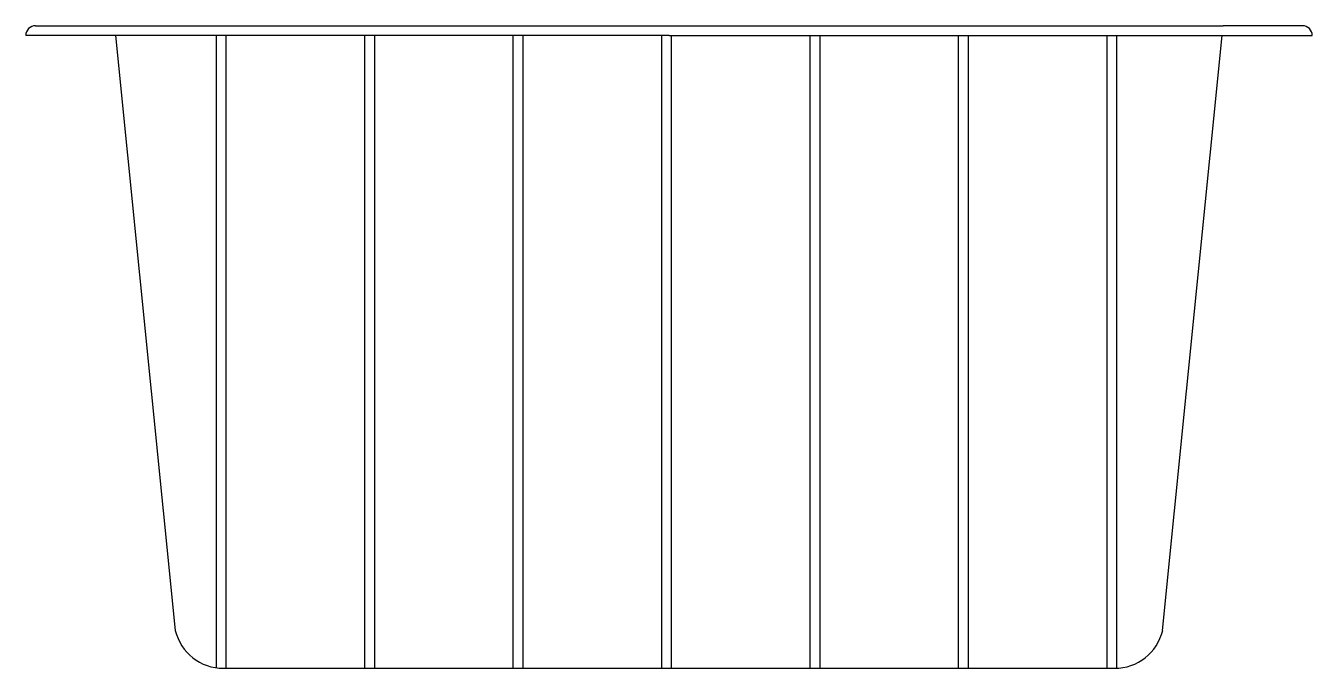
# Model space of a CAD drawing. Extents: x -1184.69 to -1182.09, y 284.5 to 285.8.
import ezdxf

# ---------------------------------------------------------------- set-up
doc = ezdxf.new("R2010")
doc.units = 0
doc.header["$LTSCALE"] = 10
doc.header["$MEASUREMENT"] = 0
doc.layers.add('Piscinas_Fibratec', color=4, linetype='CONTINUOUS')

msp = doc.modelspace()

# ---------------------------------------------------------------- linework, layer by layer
at = {"layer": 'Piscinas_Fibratec', "color": 2}
for p, q in [((-1184.6726, 285.7997), (-1184.5126, 285.7997)), ((-1184.5126, 285.7997), (-1182.2726, 285.7997)), ((-1182.1126, 285.7997), (-1182.2726, 285.7997)), ((-1183.3926, 285.7797), (-1184.6926, 285.7797)), ((-1183.3926, 285.7797), (-1182.0926, 285.7797))]:
    msp.add_line(p, q, dxfattribs=at)
at = {"layer": 'Piscinas_Fibratec'}
for p, q in [((-1184.3902, 284.5761), (-1184.5106, 285.7797)), ((-1182.395, 284.5761), (-1182.2746, 285.7797)), ((-1184.2931, 284.4997), (-1182.4921, 284.4997))]:
    msp.add_line(p, q, dxfattribs=at)
at = {"layer": 'Piscinas_Fibratec', "color": 1}
for p, q in [((-1184.3073, 284.4997), (-1184.3073, 285.7797)), ((-1184.2873, 284.4997), (-1184.2873, 285.7797)), ((-1184.0073, 284.4997), (-1184.0073, 285.7797)), ((-1183.9873, 284.4997), (-1183.9873, 285.7797)), ((-1183.7073, 284.4997), (-1183.7073, 285.7797)), ((-1183.6873, 284.4997), (-1183.6873, 285.7797)), ((-1183.4073, 284.4997), (-1183.4073, 285.7797)), ((-1183.3873, 284.4997), (-1183.3873, 285.7797)), ((-1183.1073, 284.4997), (-1183.1073, 285.7797)), ((-1183.0873, 284.4997), (-1183.0873, 285.7797)), ((-1182.8073, 284.4997), (-1182.8073, 285.7797)), ((-1182.7873, 284.4997), (-1182.7873, 285.7797)), ((-1182.5073, 284.4997), (-1182.5073, 285.7797)), ((-1182.4873, 284.4997), (-1182.4873, 285.7797))]:
    msp.add_line(p, q, dxfattribs=at)
at = {"layer": 'Piscinas_Fibratec', "color": 2}
for centre, start, end in [((-1184.6726, 285.7797), 90, 180), ((-1182.1126, 285.7797), 0, 90)]:
    msp.add_arc(centre, 0.02, start, end, dxfattribs=at)
at = {"layer": 'Piscinas_Fibratec'}
for centre, start, end in [((-1184.2931, 284.5997), 193.6584, 270), ((-1182.4921, 284.5997), 270, 346.3416)]:
    msp.add_arc(centre, 0.1, start, end, dxfattribs=at)

doc.saveas('drawing.dxf')
